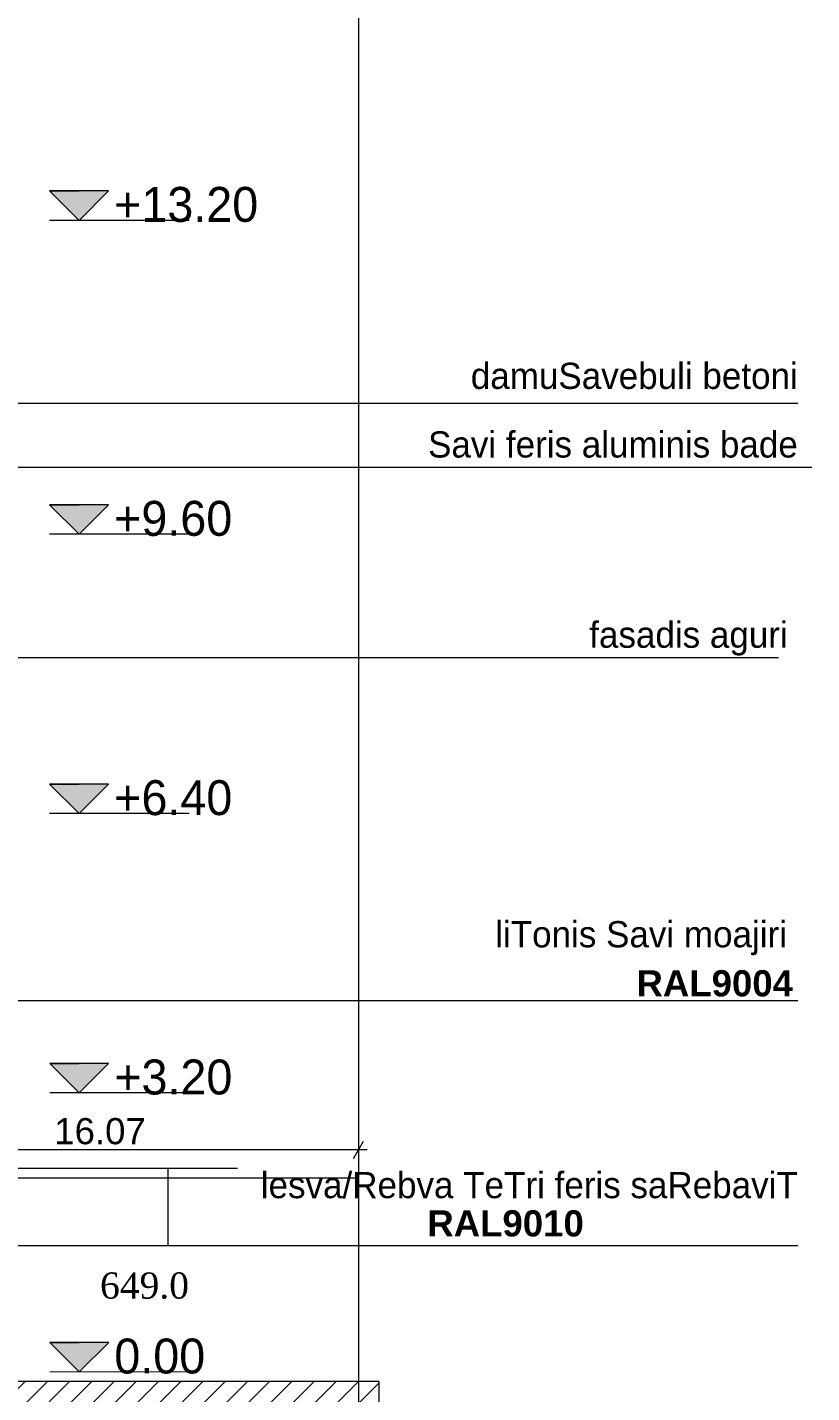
# Model space of a CAD drawing. Header units: millimetres. Extents: x 475206255 to 476720147, y 4620882299 to 4621447368.
# Drawn here: x 475518481 to 475527469, y 4621130315 to 4621145956 of the extents above; entities that cross this region are included whole.
import ezdxf

# ---------------------------------------------------------------- set-up
doc = ezdxf.new("R2010")
doc.units = ezdxf.units.MM
doc.header["$MEASUREMENT"] = 0
for name, color, linetype, lineweight in [('0_Pen_No__1_Pen_No__250', 7, 'Continuous', 0), ('0_Pen_No__250_Pen_No__142', 142, 'Continuous', 0), ('2D Drafting - General_Pen_No__7_Pen_No__250', 7, 'Continuous', 0), ('2D Drafting - General_Pen_No__7_Pen_No__7', 7, 'Continuous', 0), ('Annotation - Text_Pen_No__7_Pen_No__7_Pen_No__142', 142, 'Continuous', 0), ('New_New_piketebi_Pen_No__7_Pen_No__1', 1, 'Continuous', 0), ('New_Structural - Bearing_Pen_No__1', 1, 'Continuous', 0), ('zoma_Pen_No__1', 1, 'Continuous', 0), ('zoma_Pen_No__1_Pen_No__142', 142, 'Continuous', 0), ('zoma_Pen_No__5_Pen_No__142', 142, 'Continuous', 0)]:
    doc.layers.add(name, color=color, linetype=linetype, lineweight=lineweight)
doc.layers.add('zoma', color=7, linetype='Continuous')
doc.layers.add('zoma_Pen_No__5', color=7, linetype='Continuous')
doc.styles.add('GENERATED_STYLE_2', font='arial.ttf')
doc.styles.add('GENERATED_STYLE_3', font='arialbd.ttf')
doc.styles.add('GENERATED_STYLE_4', font='ACADMTAV.TTF')
doc.styles.add('GENERATED_STYLE_7', font='arialbd.ttf')
doc.styles.add('GENERATED_STYLE_9', font='times.ttf')
doc.linetypes.add('Break', pattern='A,0,[1,9.10.saxli 29.041.Shx,S=15.679026,R=0,X=0,Y=0],-1975.557214,0', length=1975.557214)
doc.dimstyles.new('GENERATED_STYLE__13', dxfattribs={"dimtxt": 300, "dimasz": 152, "dimexe": 0.18, "dimexo": 3, "dimgap": 0, "dimtad": 1, "dimtih": 1, "dimtoh": 1, "dimlfac": 0.001, "dimzin": 0, "dimdsep": 46, "dimtxsty": 'GENERATED_STYLE_2', "dimblk": 'ARROWHEAD_2', "dimblk1": 'ARROWHEAD_2', "dimblk2": 'ARROWHEAD_2', "dimcen": 0.09, "dimclrd": 1, "dimclre": 1, "dimclrt": 1, "dimadec": 0, "dimazin": 0, "dimtfac": 1, "dimtdec": 4, "dimtmove": 0, "dimatfit": 3, "dimfxl": 1, "dimtolj": 1, "dimtzin": 0, "dimarcsym": 0})

# ---------------------------------------------------------------- blocks, each defined once
blk = doc.blocks.new('*D1576', base_point=(475826096, 4621095193))
at = {"layer": 'zoma_Pen_No__1', "color": 1, "linetype": 'Continuous', "lineweight": 0, "transparency": 16777216}
for p, q in [((475516335, 4621133247), (475516335, 4621132947)), ((475522276, 4621133247), (475522276, 4621132947)), ((475516335, 4621133097), (475516237, 4621133097)), ((475516393, 4621133197), (475516277, 4621132997)), ((475522276, 4621133097), (475516335, 4621133097)), ((475522218, 4621132997), (475522333, 4621133197)), ((475522374, 4621133097), (475522276, 4621133097))]:
    blk.add_line(p, q, dxfattribs=at)
at = {"layer": 'zoma_Pen_No__1', "color": 1, "lineweight": 0, "transparency": 16777216, "insert": (475518790, 4621133157), "char_height": 300, "attachment_point": 7, "style": 'GENERATED_STYLE_2'}
blk.add_mtext('\\A1;{\\pql;\\fArial|b0|i0|c204|p0;\\W1.000000;16.07}', dxfattribs=at)
blk = doc.blocks.new('ARROWHEAD_2')
at = {"color": 0, "linetype": 'Continuous', "lineweight": 0}
for p, q in [((0, 0), (-1, 0)), ((-0.38, -0.66), (0.38, 0.66))]:
    blk.add_line(p, q, dxfattribs=at)
blk = doc.blocks.new('Line_11', base_point=(475514136, 4621134807))
at = {"layer": 'zoma_Pen_No__5_Pen_No__142', "linetype": 'Continuous', "lineweight": 0}
blk.add_hatch(color=142, dxfattribs=at).paths.add_polyline_path([(475514036, 4621134807), (475514044, 4621134768), (475514065, 4621134736), (475514098, 4621134714), (475514136, 4621134707), (475514174, 4621134714), (475514207, 4621134736), (475514229, 4621134768), (475514236, 4621134807), (475514229, 4621134845), (475514207, 4621134877), (475514174, 4621134899), (475514136, 4621134907), (475514098, 4621134899), (475514065, 4621134877), (475514044, 4621134845)])
at = {"layer": 'zoma_Pen_No__5_Pen_No__142', "color": 142, "linetype": 'Continuous', "lineweight": 0}
blk.add_line((475514236, 4621134807), (475527310, 4621134807), dxfattribs=at)
blk.add_circle((475514136, 4621134807), 100, dxfattribs=at)
blk = doc.blocks.new('Line_12', base_point=(475515383, 4621138738))
at = {"layer": 'zoma_Pen_No__5_Pen_No__142', "linetype": 'Continuous', "lineweight": 0}
blk.add_hatch(color=142, dxfattribs=at).paths.add_polyline_path([(475515283, 4621138738), (475515291, 4621138699), (475515313, 4621138667), (475515345, 4621138645), (475515383, 4621138638), (475515422, 4621138645), (475515454, 4621138667), (475515476, 4621138699), (475515483, 4621138738), (475515476, 4621138776), (475515454, 4621138808), (475515422, 4621138830), (475515383, 4621138838), (475515345, 4621138830), (475515313, 4621138808), (475515291, 4621138776)])
at = {"layer": 'zoma_Pen_No__5_Pen_No__142', "color": 142, "linetype": 'Continuous', "lineweight": 0}
blk.add_line((475515483, 4621138738), (475527087, 4621138738), dxfattribs=at)
blk.add_circle((475515383, 4621138738), 100, dxfattribs=at)
blk = doc.blocks.new('Line_13', base_point=(475514020, 4621140917))
at = {"layer": 'zoma_Pen_No__5_Pen_No__142', "linetype": 'Continuous', "lineweight": 0}
blk.add_hatch(color=142, dxfattribs=at).paths.add_polyline_path([(475513920, 4621140917), (475513928, 4621140879), (475513949, 4621140846), (475513982, 4621140825), (475514020, 4621140817), (475514058, 4621140825), (475514091, 4621140846), (475514113, 4621140879), (475514120, 4621140917), (475514113, 4621140955), (475514091, 4621140988), (475514058, 4621141009), (475514020, 4621141017), (475513982, 4621141009), (475513949, 4621140988), (475513928, 4621140955)])
at = {"layer": 'zoma_Pen_No__5_Pen_No__142', "color": 142, "linetype": 'Continuous', "lineweight": 0}
blk.add_line((475514120, 4621140917), (475527469, 4621140917), dxfattribs=at)
blk.add_circle((475514020, 4621140917), 100, dxfattribs=at)
blk = doc.blocks.new('Line_14', base_point=(475506073, 4621141649))
at = {"layer": 'zoma_Pen_No__5_Pen_No__142', "linetype": 'Continuous', "lineweight": 0}
blk.add_hatch(color=142, dxfattribs=at).paths.add_polyline_path([(475505973, 4621141649), (475505981, 4621141611), (475506002, 4621141578), (475506035, 4621141557), (475506073, 4621141549), (475506111, 4621141557), (475506144, 4621141578), (475506165, 4621141611), (475506173, 4621141649), (475506165, 4621141687), (475506144, 4621141720), (475506111, 4621141742), (475506073, 4621141749), (475506035, 4621141742), (475506002, 4621141720), (475505981, 4621141687)])
at = {"layer": 'zoma_Pen_No__5_Pen_No__142', "color": 142, "linetype": 'Continuous', "lineweight": 0}
blk.add_line((475506173, 4621141649), (475527310, 4621141649), dxfattribs=at)
blk.add_circle((475506073, 4621141649), 100, dxfattribs=at)
blk = doc.blocks.new('Line_15', base_point=(475511782, 4621132002))
at = {"layer": 'zoma_Pen_No__5_Pen_No__142', "linetype": 'Continuous', "lineweight": 0}
blk.add_hatch(color=142, dxfattribs=at).paths.add_polyline_path([(475511682, 4621132002), (475511690, 4621131964), (475511712, 4621131931), (475511744, 4621131909), (475511782, 4621131902), (475511821, 4621131909), (475511853, 4621131931), (475511875, 4621131964), (475511882, 4621132002), (475511875, 4621132040), (475511853, 4621132073), (475511821, 4621132094), (475511782, 4621132102), (475511744, 4621132094), (475511712, 4621132073), (475511690, 4621132040)])
at = {"layer": 'zoma_Pen_No__5_Pen_No__142', "color": 142, "linetype": 'Continuous', "lineweight": 0}
blk.add_line((475511882, 4621132002), (475527310, 4621132002), dxfattribs=at)
blk.add_circle((475511782, 4621132002), 100, dxfattribs=at)
blk = doc.blocks.new('Line_27', base_point=(475492661, 4621132888))
at = {"layer": 'zoma_Pen_No__5_Pen_No__142', "color": 142, "linetype": 'Continuous', "lineweight": 0}
blk.add_line((475492761, 4621132888), (475520891, 4621132888), dxfattribs=at)

msp = doc.modelspace()

# ---------------------------------------------------------------- hatches: boundary and pattern name
at = {"layer": '0_Pen_No__250_Pen_No__142', "linetype": 'Continuous', "lineweight": 0}
for points in [[(475519073.695, 4621143744.467), (475519411.224, 4621144082.16), (475518736.002, 4621144081.995)], [(475519073.695, 4621140148.594), (475519411.224, 4621140486.288), (475518736.002, 4621140486.123)], [(475519074.477, 4621136948.594), (475519412.005, 4621137286.288), (475518736.783, 4621137286.123)], [(475519075.258, 4621133748.595), (475519412.786, 4621134086.288), (475518737.564, 4621134086.123)], [(475519076.038, 4621130552.106), (475519413.567, 4621130889.8), (475518738.345, 4621130889.635)]]:
    msp.add_hatch(color=142, dxfattribs=at).paths.add_polyline_path(points)
at = {"layer": '2D Drafting - General_Pen_No__7_Pen_No__7', "linetype": 'Continuous', "lineweight": 0}
h = msp.add_hatch(dxfattribs=at)
h.set_pattern_fill('MASONRY_BLOCK', style=0, pattern_type=2)
h.set_pattern_definition([(45, (475826095.76, 4621095193.19), (-127.27922, 127.27922), [])])
h.paths.add_polyline_path([(475449374.287, 4621131944.872), (475461484.396, 4621131944.872), (475461484.396, 4621131944.832), (475467784.571, 4621131944.832), (475467784.571, 4621131944.872), (475474284.556, 4621131944.872), (475474284.556, 4621130944.854), (475482884.401, 4621130944.854), (475489184.576, 4621130944.854), (475489184.576, 4621130944.868), (475494884.439, 4621130944.868), (475494884.439, 4621129944.832), (475504284.406, 4621129944.832), (475510584.581, 4621129944.832), (475522512.228, 4621129944.832), (475522512.228, 4621130444.873), (475511084.581, 4621130444.873), (475503784.406, 4621130444.873), (475495384.805, 4621130444.873), (475495384.805, 4621131444.872), (475489684.576, 4621131444.873), (475482384.4, 4621131444.865), (475474784.453, 4621131444.865), (475474784.453, 4621132444.873), (475468284.571, 4621132444.873), (475460984.396, 4621132444.873), (475449374.287, 4621132444.873)])

# ---------------------------------------------------------------- linework, layer by layer
at = {"layer": '0_Pen_No__1_Pen_No__250', "color": 7, "linetype": 'Continuous', "lineweight": 0, "flags": 128}
for points in [[(475519073.695, 4621143744.467), (475518736.002, 4621144081.995), (475519073.613, 4621144082.078)], [(475519073.695, 4621143744.467), (475519411.224, 4621144082.16), (475519073.613, 4621144082.078)], [(475520336.084, 4621143744.775), (475518736.084, 4621143744.384)], [(475519073.695, 4621140148.594), (475518736.002, 4621140486.123), (475519073.613, 4621140486.205)], [(475519073.695, 4621140148.594), (475519411.224, 4621140486.288), (475519073.613, 4621140486.205)], [(475520336.084, 4621140148.903), (475518736.084, 4621140148.512)], [(475519074.477, 4621136948.594), (475518736.783, 4621137286.123), (475519074.394, 4621137286.206)], [(475519074.477, 4621136948.594), (475519412.005, 4621137286.288), (475519074.394, 4621137286.206)], [(475520336.865, 4621136948.903), (475518736.866, 4621136948.512)], [(475519075.258, 4621133748.595), (475518737.564, 4621134086.123), (475519075.175, 4621134086.206)], [(475519075.258, 4621133748.595), (475519412.786, 4621134086.288), (475519075.175, 4621134086.206)], [(475520337.647, 4621133748.903), (475518737.647, 4621133748.512)], [(475519076.038, 4621130552.106), (475518738.345, 4621130889.635), (475519075.956, 4621130889.717)], [(475519076.038, 4621130552.106), (475519413.567, 4621130889.8), (475519075.956, 4621130889.717)], [(475520338.427, 4621130552.414), (475518738.427, 4621130552.024)]]:
    msp.add_lwpolyline(points, dxfattribs=at)
at = {"layer": '0_Pen_No__250_Pen_No__142', "color": 142, "linetype": 'Continuous', "lineweight": 0, "flags": 128}
for points in [[(475519073.695, 4621143744.467), (475519411.224, 4621144082.16), (475518736.002, 4621144081.995)], [(475519073.695, 4621140148.594), (475519411.224, 4621140486.288), (475518736.002, 4621140486.123)], [(475519074.477, 4621136948.594), (475519412.005, 4621137286.288), (475518736.783, 4621137286.123)], [(475519075.258, 4621133748.595), (475519412.786, 4621134086.288), (475518737.564, 4621134086.123)], [(475519076.038, 4621130552.106), (475519413.567, 4621130889.8), (475518738.345, 4621130889.635)]]:
    msp.add_lwpolyline(points, close=True, dxfattribs=at)
at = {"layer": '2D Drafting - General_Pen_No__7_Pen_No__250', "color": 7, "linetype": 'Continuous', "lineweight": 0, "flags": 128}
msp.add_lwpolyline([(475489184.576, 4621130944.868), (475494884.439, 4621130944.868), (475494884.439, 4621129944.832), (475504284.406, 4621129944.832), (475510584.581, 4621129944.832), (475522512.228, 4621129944.832), (475522512.228, 4621130444.873), (475511084.581, 4621130444.873), (475503784.406, 4621130444.873), (475495384.805, 4621130444.873), (475495384.805, 4621131444.872), (475489684.576, 4621131444.873), (475482384.4, 4621131444.865)], dxfattribs=at)
at = {"layer": 'New_Structural - Bearing_Pen_No__1', "color": 1, "linetype": 'Continuous', "lineweight": 0}
msp.add_line((475522275.726, 4621149064.626), (475522275.726, 4621122333.299), dxfattribs=at)
at = {"layer": 'New_Structural - Bearing_Pen_No__1', "color": 1, "linetype": 'Break', "lineweight": 0}
msp.add_line((475522275.733, 4621132773.134), (475516404.732, 4621132772.983), dxfattribs=at)
at = {"layer": 'zoma_Pen_No__5_Pen_No__142', "color": 142, "linetype": 'Continuous', "lineweight": 0}
msp.add_line((475520090.41, 4621132887.555), (475520090.41, 4621132001.851), dxfattribs=at)

# ---------------------------------------------------------------- block references
at = {"layer": 'zoma_Pen_No__5', "color": 142, "linetype": 'Continuous', "lineweight": 0}
for name, p in [('Line_14', (475506072.953, 4621141649.204)), ('Line_13', (475514020.145, 4621140917.06)), ('Line_12', (475515383.349, 4621138737.723)), ('Line_11', (475514136.162, 4621134806.512)), ('Line_27', (475492661.426, 4621132887.555)), ('Line_15', (475511782.485, 4621132001.851))]:
    msp.add_blockref(name, p, dxfattribs=at)

# ---------------------------------------------------------------- texts
at = {"layer": 'Annotation - Text_Pen_No__7_Pen_No__7_Pen_No__142', "color": 142, "linetype": 'Continuous', "lineweight": 0, "char_height": 300}
for s, insert, attachment_point, style in [('\\A1;{\\pqr;\\fAcadMtavr|b0|i0|c0|p0;\\W1.000000;damuSavebuli\\fAcadMtavr|b0|i0|c0|p0;\\W1.000000; betoni}', (475527310.051, 4621142113.68), 3, 'GENERATED_STYLE_4'), ('\\A1;{\\pqr;\\fAcadMtavr|b0|i0|c0|p0;\\W1.000000;Savi feris aluminis \\fAcadMtavr|b0|i0|c0|p0;\\W1.000000;bade}', (475527310.051, 4621141327.84), 3, 'GENERATED_STYLE_4'), ('\\A1;{\\pqr;\\fAcadMtavr|b0|i0|c0|p0;\\W1.000000;fasadis aguri}', (475527194.932, 4621139148.503), 3, 'GENERATED_STYLE_4'), ('\\A1;{\\pqr;\\fAcadMtavr|b0|i0|c0|p0;\\W1.000000;liTonis Savi moajiri}', (475527186.341, 4621135716.83), 3, 'GENERATED_STYLE_4'), ('\\A1;{\\pql;\\fArial|b1|i0|c204|p0;\\W1.000000;RAL9004}', (475525461.603, 4621135154.77), 1, 'GENERATED_STYLE_7'), ('\\A1;{\\pql;\\fArial|b1|i0|c204|p0;\\W1.000000;RAL\\fArial|b1|i0|c204|p0;\\W1.000000;9010}', (475523064.549, 4621132404.736), 1, 'GENERATED_STYLE_3')]:
    msp.add_mtext(s, dxfattribs=dict(at, insert=insert, attachment_point=attachment_point, style=style))
at = {"layer": 'Annotation - Text_Pen_No__7_Pen_No__7_Pen_No__142', "color": 142, "linetype": 'Continuous', "lineweight": 0, "insert": (475527310.051, 4621132843.361), "char_height": 300, "width": 7515.7415, "attachment_point": 3, "line_spacing_factor": 0.969336, "style": 'GENERATED_STYLE_4'}
msp.add_mtext('\\A1;{\\pqr;\\fAcadMtavr|b0|i0|c0|p0;\\W1.000000;lesva/Rebva \\fAcadMtavr|b0|i0|c0|p0;\\W1.000000;TeTr\\fAcadMtavr|b0|i0|c0|p0;\\W1.000000;i feris saRebaviT}', dxfattribs=at)
at = {"layer": 'New_New_piketebi_Pen_No__7_Pen_No__1', "color": 1, "linetype": 'Continuous', "lineweight": 0, "insert": (475519314.392, 4621131539.5), "char_height": 300, "attachment_point": 4, "style": 'GENERATED_STYLE_9'}
msp.add_mtext('\\A1;{\\pql;\\fTimes New Roman|b0|i0|c204|p0;\\W1.000000;64\\fTimes New Roman|b0|i0|c204|p0;\\W1.000000;9\\fTimes New Roman|b0|i0|c204|p0;\\W1.000000;.\\fTimes New Roman|b0|i0|c204|p0;\\W1.000000;0}', dxfattribs=at)
at = {"layer": 'zoma_Pen_No__1_Pen_No__142', "color": 142, "linetype": 'Continuous', "lineweight": 0, "char_height": 400, "attachment_point": 7, "rotation": 0.0139872, "style": 'GENERATED_STYLE_4'}
for s, insert in [('\\A1;{\\pql;\\fAcadMtavr|b0|i0|c0|p0;\\W1.000000;+13.\\fAcadMtavr|b0|i0|c0|p0;\\W1.000000;2\\fAcadMtavr|b0|i0|c0|p0;\\W1.000000;0}', (475519476.01, 4621143721.519)), ('\\A1;{\\pql;\\fAcadMtavr|b0|i0|c0|p0;\\W1.000000;+\\fAcadMtavr|b0|i0|c0|p0;\\W1.000000;9\\fAcadMtavr|b0|i0|c0|p0;\\W1.000000;.\\fAcadMtavr|b0|i0|c0|p0;\\W1.000000;6\\fAcadMtavr|b0|i0|c0|p0;\\W1.000000;0}', (475519476.01, 4621140125.047)), ('\\A1;{\\pql;\\fAcadMtavr|b0|i0|c0|p0;\\W1.000000;+\\fAcadMtavr|b0|i0|c0|p0;\\W1.000000;6\\fAcadMtavr|b0|i0|c0|p0;\\W1.000000;.40}', (475519476.791, 4621136925.647)), ('\\A1;{\\pql;\\fAcadMtavr|b0|i0|c0|p0;\\W1.000000;+\\fAcadMtavr|b0|i0|c0|p0;\\W1.000000;3\\fAcadMtavr|b0|i0|c0|p0;\\W1.000000;.20}', (475519477.572, 4621133725.647)), ('\\A1;{\\pql;\\fAcadMtavr|b0|i0|c0|p0;\\W1.000000;0\\fAcadMtavr|b0|i0|c0|p0;\\W1.000000;.00}', (475519478.353, 4621130529.159))]:
    msp.add_mtext(s, dxfattribs=dict(at, insert=insert))

# ---------------------------------------------------------------- dimensions: what is measured, and where the dimension line sits
at = {"layer": 'zoma', "color": 1, "linetype": 'Continuous', "lineweight": 0}
dim = msp.add_linear_dim(base=(475516334.831, 4621133096.829), p1=(475522275.726, 4621137282.226), p2=(475516334.831, 4621130445.14), angle=180, text='16.07', dimstyle='GENERATED_STYLE__13', dxfattribs=at)
dim.commit()
dim.dimension.update_dxf_attribs({"geometry": '*D1576', "text_midpoint": (475519293.019, 4621133306.829), "dimtype": 160})

doc.saveas('drawing.dxf')
